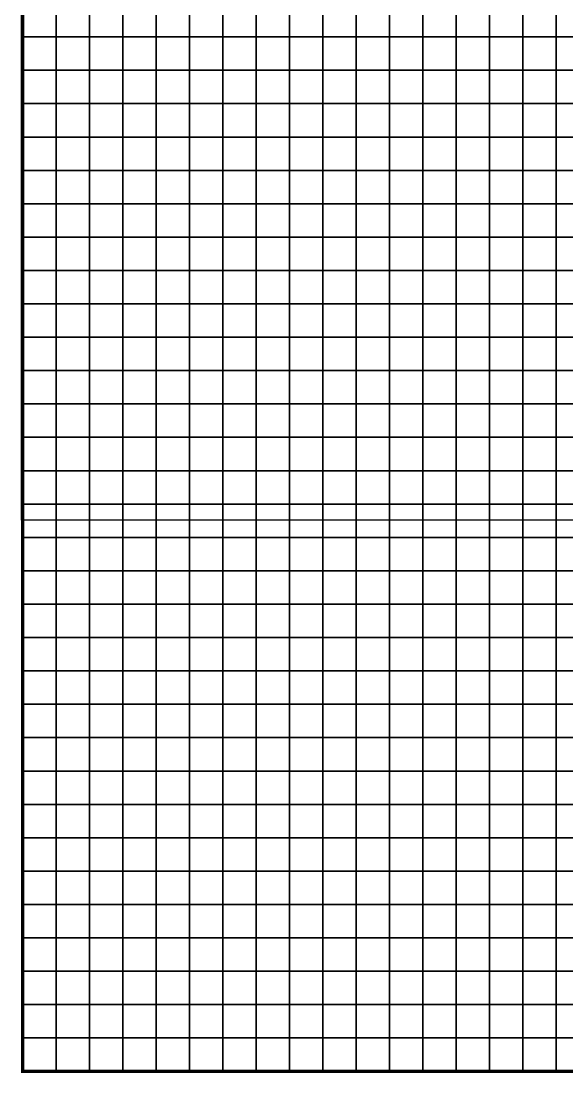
# Model space of a CAD drawing. Header units: metres. Extents: x -742423 to -738655, y -224537 to -222616.
# Drawn here: x -741966.3 to -741802.6, y -224000.6 to -223685.3 of the extents above; entities that cross this region are included whole.
import ezdxf

# ---------------------------------------------------------------- set-up
doc = ezdxf.new("R2010")
doc.units = ezdxf.units.M
doc.header["$MEASUREMENT"] = 0
doc.layers.add('AREAS', color=3, linetype='Continuous')
doc.layers.add('TILES', color=5, linetype='Continuous')
picture_1 = doc.add_image_def('image1.png', size_in_pixel=(611, 826))

# ---------------------------------------------------------------- blocks, each defined once
blk = doc.blocks.new('NWN_32x32_Area')
at = {"layer": 'AREAS', "const_width": 1}
blk.add_lwpolyline([(-734505.06, -224756.53), (-734205.06, -224756.53), (-734205.06, -225076.53), (-734505.06, -225076.53)], close=True, dxfattribs=at)
at = {"layer": 'TILES', "flags": 128}
for points in [[(-734505.06, -224766.53), (-734505.06, -224756.53), (-734495.06, -224756.53), (-734495.06, -224766.53)], [(-734495.06, -224766.53), (-734495.06, -224756.53), (-734485.06, -224756.53), (-734485.06, -224766.53)], [(-734485.06, -224766.53), (-734485.06, -224756.53), (-734475.06, -224756.53), (-734475.06, -224766.53)], [(-734475.06, -224766.53), (-734475.06, -224756.53), (-734465.06, -224756.53), (-734465.06, -224766.53)], [(-734465.06, -224766.53), (-734465.06, -224756.53), (-734455.06, -224756.53), (-734455.06, -224766.53)], [(-734455.06, -224766.53), (-734455.06, -224756.53), (-734445.06, -224756.53), (-734445.06, -224766.53)], [(-734445.06, -224766.53), (-734445.06, -224756.53), (-734435.06, -224756.53), (-734435.06, -224766.53)], [(-734435.06, -224766.53), (-734435.06, -224756.53), (-734425.06, -224756.53), (-734425.06, -224766.53)], [(-734425.06, -224766.53), (-734425.06, -224756.53), (-734415.06, -224756.53), (-734415.06, -224766.53)], [(-734415.06, -224766.53), (-734415.06, -224756.53), (-734405.06, -224756.53), (-734405.06, -224766.53)], [(-734405.06, -224766.53), (-734405.06, -224756.53), (-734395.06, -224756.53), (-734395.06, -224766.53)], [(-734395.06, -224766.53), (-734395.06, -224756.53), (-734385.06, -224756.53), (-734385.06, -224766.53)], [(-734385.06, -224766.53), (-734385.06, -224756.53), (-734375.06, -224756.53), (-734375.06, -224766.53)], [(-734375.06, -224766.53), (-734375.06, -224756.53), (-734365.06, -224756.53), (-734365.06, -224766.53)], [(-734365.06, -224766.53), (-734365.06, -224756.53), (-734355.06, -224756.53), (-734355.06, -224766.53)], [(-734355.06, -224766.53), (-734355.06, -224756.53), (-734345.06, -224756.53), (-734345.06, -224766.53)], [(-734345.06, -224766.53), (-734345.06, -224756.53), (-734335.06, -224756.53), (-734335.06, -224766.53)], [(-734505.06, -224776.53), (-734505.06, -224766.53), (-734495.06, -224766.53), (-734495.06, -224776.53)], [(-734495.06, -224776.53), (-734495.06, -224766.53), (-734485.06, -224766.53), (-734485.06, -224776.53)], [(-734485.06, -224776.53), (-734485.06, -224766.53), (-734475.06, -224766.53), (-734475.06, -224776.53)], [(-734475.06, -224776.53), (-734475.06, -224766.53), (-734465.06, -224766.53), (-734465.06, -224776.53)], [(-734465.06, -224776.53), (-734465.06, -224766.53), (-734455.06, -224766.53), (-734455.06, -224776.53)], [(-734455.06, -224776.53), (-734455.06, -224766.53), (-734445.06, -224766.53), (-734445.06, -224776.53)], [(-734445.06, -224776.53), (-734445.06, -224766.53), (-734435.06, -224766.53), (-734435.06, -224776.53)], [(-734435.06, -224776.53), (-734435.06, -224766.53), (-734425.06, -224766.53), (-734425.06, -224776.53)], [(-734425.06, -224776.53), (-734425.06, -224766.53), (-734415.06, -224766.53), (-734415.06, -224776.53)], [(-734415.06, -224776.53), (-734415.06, -224766.53), (-734405.06, -224766.53), (-734405.06, -224776.53)], [(-734405.06, -224776.53), (-734405.06, -224766.53), (-734395.06, -224766.53), (-734395.06, -224776.53)], [(-734395.06, -224776.53), (-734395.06, -224766.53), (-734385.06, -224766.53), (-734385.06, -224776.53)], [(-734385.06, -224776.53), (-734385.06, -224766.53), (-734375.06, -224766.53), (-734375.06, -224776.53)], [(-734375.06, -224776.53), (-734375.06, -224766.53), (-734365.06, -224766.53), (-734365.06, -224776.53)], [(-734365.06, -224776.53), (-734365.06, -224766.53), (-734355.06, -224766.53), (-734355.06, -224776.53)], [(-734355.06, -224776.53), (-734355.06, -224766.53), (-734345.06, -224766.53), (-734345.06, -224776.53)], [(-734345.06, -224776.53), (-734345.06, -224766.53), (-734335.06, -224766.53), (-734335.06, -224776.53)], [(-734505.06, -224786.53), (-734505.06, -224776.53), (-734495.06, -224776.53), (-734495.06, -224786.53)], [(-734495.06, -224786.53), (-734495.06, -224776.53), (-734485.06, -224776.53), (-734485.06, -224786.53)], [(-734485.06, -224786.53), (-734485.06, -224776.53), (-734475.06, -224776.53), (-734475.06, -224786.53)], [(-734475.06, -224786.53), (-734475.06, -224776.53), (-734465.06, -224776.53), (-734465.06, -224786.53)], [(-734465.06, -224786.53), (-734465.06, -224776.53), (-734455.06, -224776.53), (-734455.06, -224786.53)], [(-734455.06, -224786.53), (-734455.06, -224776.53), (-734445.06, -224776.53), (-734445.06, -224786.53)], [(-734445.06, -224786.53), (-734445.06, -224776.53), (-734435.06, -224776.53), (-734435.06, -224786.53)], [(-734435.06, -224786.53), (-734435.06, -224776.53), (-734425.06, -224776.53), (-734425.06, -224786.53)], [(-734425.06, -224786.53), (-734425.06, -224776.53), (-734415.06, -224776.53), (-734415.06, -224786.53)], [(-734415.06, -224786.53), (-734415.06, -224776.53), (-734405.06, -224776.53), (-734405.06, -224786.53)], [(-734405.06, -224786.53), (-734405.06, -224776.53), (-734395.06, -224776.53), (-734395.06, -224786.53)], [(-734395.06, -224786.53), (-734395.06, -224776.53), (-734385.06, -224776.53), (-734385.06, -224786.53)], [(-734385.06, -224786.53), (-734385.06, -224776.53), (-734375.06, -224776.53), (-734375.06, -224786.53)], [(-734375.06, -224786.53), (-734375.06, -224776.53), (-734365.06, -224776.53), (-734365.06, -224786.53)], [(-734365.06, -224786.53), (-734365.06, -224776.53), (-734355.06, -224776.53), (-734355.06, -224786.53)], [(-734355.06, -224786.53), (-734355.06, -224776.53), (-734345.06, -224776.53), (-734345.06, -224786.53)], [(-734345.06, -224786.53), (-734345.06, -224776.53), (-734335.06, -224776.53), (-734335.06, -224786.53)], [(-734505.06, -224796.53), (-734505.06, -224786.53), (-734495.06, -224786.53), (-734495.06, -224796.53)], [(-734495.06, -224796.53), (-734495.06, -224786.53), (-734485.06, -224786.53), (-734485.06, -224796.53)], [(-734485.06, -224796.53), (-734485.06, -224786.53), (-734475.06, -224786.53), (-734475.06, -224796.53)], [(-734475.06, -224796.53), (-734475.06, -224786.53), (-734465.06, -224786.53), (-734465.06, -224796.53)], [(-734465.06, -224796.53), (-734465.06, -224786.53), (-734455.06, -224786.53), (-734455.06, -224796.53)], [(-734455.06, -224796.53), (-734455.06, -224786.53), (-734445.06, -224786.53), (-734445.06, -224796.53)], [(-734445.06, -224796.53), (-734445.06, -224786.53), (-734435.06, -224786.53), (-734435.06, -224796.53)], [(-734435.06, -224796.53), (-734435.06, -224786.53), (-734425.06, -224786.53), (-734425.06, -224796.53)], [(-734425.06, -224796.53), (-734425.06, -224786.53), (-734415.06, -224786.53), (-734415.06, -224796.53)], [(-734415.06, -224796.53), (-734415.06, -224786.53), (-734405.06, -224786.53), (-734405.06, -224796.53)], [(-734405.06, -224796.53), (-734405.06, -224786.53), (-734395.06, -224786.53), (-734395.06, -224796.53)], [(-734395.06, -224796.53), (-734395.06, -224786.53), (-734385.06, -224786.53), (-734385.06, -224796.53)], [(-734385.06, -224796.53), (-734385.06, -224786.53), (-734375.06, -224786.53), (-734375.06, -224796.53)], [(-734375.06, -224796.53), (-734375.06, -224786.53), (-734365.06, -224786.53), (-734365.06, -224796.53)], [(-734365.06, -224796.53), (-734365.06, -224786.53), (-734355.06, -224786.53), (-734355.06, -224796.53)], [(-734355.06, -224796.53), (-734355.06, -224786.53), (-734345.06, -224786.53), (-734345.06, -224796.53)], [(-734345.06, -224796.53), (-734345.06, -224786.53), (-734335.06, -224786.53), (-734335.06, -224796.53)], [(-734505.06, -224806.53), (-734505.06, -224796.53), (-734495.06, -224796.53), (-734495.06, -224806.53)], [(-734495.06, -224806.53), (-734495.06, -224796.53), (-734485.06, -224796.53), (-734485.06, -224806.53)], [(-734485.06, -224806.53), (-734485.06, -224796.53), (-734475.06, -224796.53), (-734475.06, -224806.53)], [(-734475.06, -224806.53), (-734475.06, -224796.53), (-734465.06, -224796.53), (-734465.06, -224806.53)], [(-734465.06, -224806.53), (-734465.06, -224796.53), (-734455.06, -224796.53), (-734455.06, -224806.53)], [(-734455.06, -224806.53), (-734455.06, -224796.53), (-734445.06, -224796.53), (-734445.06, -224806.53)], [(-734445.06, -224806.53), (-734445.06, -224796.53), (-734435.06, -224796.53), (-734435.06, -224806.53)], [(-734435.06, -224806.53), (-734435.06, -224796.53), (-734425.06, -224796.53), (-734425.06, -224806.53)], [(-734425.06, -224806.53), (-734425.06, -224796.53), (-734415.06, -224796.53), (-734415.06, -224806.53)], [(-734415.06, -224806.53), (-734415.06, -224796.53), (-734405.06, -224796.53), (-734405.06, -224806.53)], [(-734405.06, -224806.53), (-734405.06, -224796.53), (-734395.06, -224796.53), (-734395.06, -224806.53)], [(-734395.06, -224806.53), (-734395.06, -224796.53), (-734385.06, -224796.53), (-734385.06, -224806.53)], [(-734385.06, -224806.53), (-734385.06, -224796.53), (-734375.06, -224796.53), (-734375.06, -224806.53)], [(-734375.06, -224806.53), (-734375.06, -224796.53), (-734365.06, -224796.53), (-734365.06, -224806.53)], [(-734365.06, -224806.53), (-734365.06, -224796.53), (-734355.06, -224796.53), (-734355.06, -224806.53)], [(-734355.06, -224806.53), (-734355.06, -224796.53), (-734345.06, -224796.53), (-734345.06, -224806.53)], [(-734345.06, -224806.53), (-734345.06, -224796.53), (-734335.06, -224796.53), (-734335.06, -224806.53)], [(-734505.06, -224816.53), (-734505.06, -224806.53), (-734495.06, -224806.53), (-734495.06, -224816.53)], [(-734495.06, -224816.53), (-734495.06, -224806.53), (-734485.06, -224806.53), (-734485.06, -224816.53)], [(-734485.06, -224816.53), (-734485.06, -224806.53), (-734475.06, -224806.53), (-734475.06, -224816.53)], [(-734475.06, -224816.53), (-734475.06, -224806.53), (-734465.06, -224806.53), (-734465.06, -224816.53)], [(-734465.06, -224816.53), (-734465.06, -224806.53), (-734455.06, -224806.53), (-734455.06, -224816.53)], [(-734455.06, -224816.53), (-734455.06, -224806.53), (-734445.06, -224806.53), (-734445.06, -224816.53)], [(-734445.06, -224816.53), (-734445.06, -224806.53), (-734435.06, -224806.53), (-734435.06, -224816.53)], [(-734435.06, -224816.53), (-734435.06, -224806.53), (-734425.06, -224806.53), (-734425.06, -224816.53)], [(-734425.06, -224816.53), (-734425.06, -224806.53), (-734415.06, -224806.53), (-734415.06, -224816.53)], [(-734415.06, -224816.53), (-734415.06, -224806.53), (-734405.06, -224806.53), (-734405.06, -224816.53)], [(-734405.06, -224816.53), (-734405.06, -224806.53), (-734395.06, -224806.53), (-734395.06, -224816.53)], [(-734395.06, -224816.53), (-734395.06, -224806.53), (-734385.06, -224806.53), (-734385.06, -224816.53)], [(-734385.06, -224816.53), (-734385.06, -224806.53), (-734375.06, -224806.53), (-734375.06, -224816.53)], [(-734375.06, -224816.53), (-734375.06, -224806.53), (-734365.06, -224806.53), (-734365.06, -224816.53)], [(-734365.06, -224816.53), (-734365.06, -224806.53), (-734355.06, -224806.53), (-734355.06, -224816.53)], [(-734355.06, -224816.53), (-734355.06, -224806.53), (-734345.06, -224806.53), (-734345.06, -224816.53)], [(-734345.06, -224816.53), (-734345.06, -224806.53), (-734335.06, -224806.53), (-734335.06, -224816.53)], [(-734505.06, -224826.53), (-734505.06, -224816.53), (-734495.06, -224816.53), (-734495.06, -224826.53)], [(-734495.06, -224826.53), (-734495.06, -224816.53), (-734485.06, -224816.53), (-734485.06, -224826.53)], [(-734485.06, -224826.53), (-734485.06, -224816.53), (-734475.06, -224816.53), (-734475.06, -224826.53)], [(-734475.06, -224826.53), (-734475.06, -224816.53), (-734465.06, -224816.53), (-734465.06, -224826.53)], [(-734465.06, -224826.53), (-734465.06, -224816.53), (-734455.06, -224816.53), (-734455.06, -224826.53)], [(-734455.06, -224826.53), (-734455.06, -224816.53), (-734445.06, -224816.53), (-734445.06, -224826.53)], [(-734445.06, -224826.53), (-734445.06, -224816.53), (-734435.06, -224816.53), (-734435.06, -224826.53)], [(-734435.06, -224826.53), (-734435.06, -224816.53), (-734425.06, -224816.53), (-734425.06, -224826.53)], [(-734425.06, -224826.53), (-734425.06, -224816.53), (-734415.06, -224816.53), (-734415.06, -224826.53)], [(-734415.06, -224826.53), (-734415.06, -224816.53), (-734405.06, -224816.53), (-734405.06, -224826.53)], [(-734405.06, -224826.53), (-734405.06, -224816.53), (-734395.06, -224816.53), (-734395.06, -224826.53)], [(-734395.06, -224826.53), (-734395.06, -224816.53), (-734385.06, -224816.53), (-734385.06, -224826.53)], [(-734385.06, -224826.53), (-734385.06, -224816.53), (-734375.06, -224816.53), (-734375.06, -224826.53)], [(-734375.06, -224826.53), (-734375.06, -224816.53), (-734365.06, -224816.53), (-734365.06, -224826.53)], [(-734365.06, -224826.53), (-734365.06, -224816.53), (-734355.06, -224816.53), (-734355.06, -224826.53)], [(-734355.06, -224826.53), (-734355.06, -224816.53), (-734345.06, -224816.53), (-734345.06, -224826.53)], [(-734345.06, -224826.53), (-734345.06, -224816.53), (-734335.06, -224816.53), (-734335.06, -224826.53)], [(-734505.06, -224836.53), (-734505.06, -224826.53), (-734495.06, -224826.53), (-734495.06, -224836.53)], [(-734495.06, -224836.53), (-734495.06, -224826.53), (-734485.06, -224826.53), (-734485.06, -224836.53)], [(-734485.06, -224836.53), (-734485.06, -224826.53), (-734475.06, -224826.53), (-734475.06, -224836.53)], [(-734475.06, -224836.53), (-734475.06, -224826.53), (-734465.06, -224826.53), (-734465.06, -224836.53)], [(-734465.06, -224836.53), (-734465.06, -224826.53), (-734455.06, -224826.53), (-734455.06, -224836.53)], [(-734455.06, -224836.53), (-734455.06, -224826.53), (-734445.06, -224826.53), (-734445.06, -224836.53)], [(-734445.06, -224836.53), (-734445.06, -224826.53), (-734435.06, -224826.53), (-734435.06, -224836.53)], [(-734435.06, -224836.53), (-734435.06, -224826.53), (-734425.06, -224826.53), (-734425.06, -224836.53)], [(-734425.06, -224836.53), (-734425.06, -224826.53), (-734415.06, -224826.53), (-734415.06, -224836.53)], [(-734415.06, -224836.53), (-734415.06, -224826.53), (-734405.06, -224826.53), (-734405.06, -224836.53)], [(-734405.06, -224836.53), (-734405.06, -224826.53), (-734395.06, -224826.53), (-734395.06, -224836.53)], [(-734395.06, -224836.53), (-734395.06, -224826.53), (-734385.06, -224826.53), (-734385.06, -224836.53)], [(-734385.06, -224836.53), (-734385.06, -224826.53), (-734375.06, -224826.53), (-734375.06, -224836.53)], [(-734375.06, -224836.53), (-734375.06, -224826.53), (-734365.06, -224826.53), (-734365.06, -224836.53)], [(-734365.06, -224836.53), (-734365.06, -224826.53), (-734355.06, -224826.53), (-734355.06, -224836.53)], [(-734355.06, -224836.53), (-734355.06, -224826.53), (-734345.06, -224826.53), (-734345.06, -224836.53)], [(-734345.06, -224836.53), (-734345.06, -224826.53), (-734335.06, -224826.53), (-734335.06, -224836.53)], [(-734505.06, -224846.53), (-734505.06, -224836.53), (-734495.06, -224836.53), (-734495.06, -224846.53)], [(-734495.06, -224846.53), (-734495.06, -224836.53), (-734485.06, -224836.53), (-734485.06, -224846.53)], [(-734485.06, -224846.53), (-734485.06, -224836.53), (-734475.06, -224836.53), (-734475.06, -224846.53)], [(-734475.06, -224846.53), (-734475.06, -224836.53), (-734465.06, -224836.53), (-734465.06, -224846.53)], [(-734465.06, -224846.53), (-734465.06, -224836.53), (-734455.06, -224836.53), (-734455.06, -224846.53)], [(-734455.06, -224846.53), (-734455.06, -224836.53), (-734445.06, -224836.53), (-734445.06, -224846.53)], [(-734445.06, -224846.53), (-734445.06, -224836.53), (-734435.06, -224836.53), (-734435.06, -224846.53)], [(-734435.06, -224846.53), (-734435.06, -224836.53), (-734425.06, -224836.53), (-734425.06, -224846.53)], [(-734425.06, -224846.53), (-734425.06, -224836.53), (-734415.06, -224836.53), (-734415.06, -224846.53)], [(-734415.06, -224846.53), (-734415.06, -224836.53), (-734405.06, -224836.53), (-734405.06, -224846.53)], [(-734405.06, -224846.53), (-734405.06, -224836.53), (-734395.06, -224836.53), (-734395.06, -224846.53)], [(-734395.06, -224846.53), (-734395.06, -224836.53), (-734385.06, -224836.53), (-734385.06, -224846.53)], [(-734385.06, -224846.53), (-734385.06, -224836.53), (-734375.06, -224836.53), (-734375.06, -224846.53)], [(-734375.06, -224846.53), (-734375.06, -224836.53), (-734365.06, -224836.53), (-734365.06, -224846.53)], [(-734365.06, -224846.53), (-734365.06, -224836.53), (-734355.06, -224836.53), (-734355.06, -224846.53)], [(-734355.06, -224846.53), (-734355.06, -224836.53), (-734345.06, -224836.53), (-734345.06, -224846.53)], [(-734345.06, -224846.53), (-734345.06, -224836.53), (-734335.06, -224836.53), (-734335.06, -224846.53)], [(-734505.06, -224856.53), (-734505.06, -224846.53), (-734495.06, -224846.53), (-734495.06, -224856.53)], [(-734495.06, -224856.53), (-734495.06, -224846.53), (-734485.06, -224846.53), (-734485.06, -224856.53)], [(-734485.06, -224856.53), (-734485.06, -224846.53), (-734475.06, -224846.53), (-734475.06, -224856.53)], [(-734475.06, -224856.53), (-734475.06, -224846.53), (-734465.06, -224846.53), (-734465.06, -224856.53)], [(-734465.06, -224856.53), (-734465.06, -224846.53), (-734455.06, -224846.53), (-734455.06, -224856.53)], [(-734455.06, -224856.53), (-734455.06, -224846.53), (-734445.06, -224846.53), (-734445.06, -224856.53)], [(-734445.06, -224856.53), (-734445.06, -224846.53), (-734435.06, -224846.53), (-734435.06, -224856.53)], [(-734435.06, -224856.53), (-734435.06, -224846.53), (-734425.06, -224846.53), (-734425.06, -224856.53)], [(-734425.06, -224856.53), (-734425.06, -224846.53), (-734415.06, -224846.53), (-734415.06, -224856.53)], [(-734415.06, -224856.53), (-734415.06, -224846.53), (-734405.06, -224846.53), (-734405.06, -224856.53)], [(-734405.06, -224856.53), (-734405.06, -224846.53), (-734395.06, -224846.53), (-734395.06, -224856.53)], [(-734395.06, -224856.53), (-734395.06, -224846.53), (-734385.06, -224846.53), (-734385.06, -224856.53)], [(-734385.06, -224856.53), (-734385.06, -224846.53), (-734375.06, -224846.53), (-734375.06, -224856.53)], [(-734375.06, -224856.53), (-734375.06, -224846.53), (-734365.06, -224846.53), (-734365.06, -224856.53)], [(-734365.06, -224856.53), (-734365.06, -224846.53), (-734355.06, -224846.53), (-734355.06, -224856.53)], [(-734355.06, -224856.53), (-734355.06, -224846.53), (-734345.06, -224846.53), (-734345.06, -224856.53)], [(-734345.06, -224856.53), (-734345.06, -224846.53), (-734335.06, -224846.53), (-734335.06, -224856.53)], [(-734505.06, -224866.53), (-734505.06, -224856.53), (-734495.06, -224856.53), (-734495.06, -224866.53)], [(-734495.06, -224866.53), (-734495.06, -224856.53), (-734485.06, -224856.53), (-734485.06, -224866.53)], [(-734485.06, -224866.53), (-734485.06, -224856.53), (-734475.06, -224856.53), (-734475.06, -224866.53)], [(-734475.06, -224866.53), (-734475.06, -224856.53), (-734465.06, -224856.53), (-734465.06, -224866.53)], [(-734465.06, -224866.53), (-734465.06, -224856.53), (-734455.06, -224856.53), (-734455.06, -224866.53)], [(-734455.06, -224866.53), (-734455.06, -224856.53), (-734445.06, -224856.53), (-734445.06, -224866.53)], [(-734445.06, -224866.53), (-734445.06, -224856.53), (-734435.06, -224856.53), (-734435.06, -224866.53)], [(-734435.06, -224866.53), (-734435.06, -224856.53), (-734425.06, -224856.53), (-734425.06, -224866.53)], [(-734425.06, -224866.53), (-734425.06, -224856.53), (-734415.06, -224856.53), (-734415.06, -224866.53)], [(-734415.06, -224866.53), (-734415.06, -224856.53), (-734405.06, -224856.53), (-734405.06, -224866.53)], [(-734405.06, -224866.53), (-734405.06, -224856.53), (-734395.06, -224856.53), (-734395.06, -224866.53)], [(-734395.06, -224866.53), (-734395.06, -224856.53), (-734385.06, -224856.53), (-734385.06, -224866.53)], [(-734385.06, -224866.53), (-734385.06, -224856.53), (-734375.06, -224856.53), (-734375.06, -224866.53)], [(-734375.06, -224866.53), (-734375.06, -224856.53), (-734365.06, -224856.53), (-734365.06, -224866.53)], [(-734365.06, -224866.53), (-734365.06, -224856.53), (-734355.06, -224856.53), (-734355.06, -224866.53)], [(-734355.06, -224866.53), (-734355.06, -224856.53), (-734345.06, -224856.53), (-734345.06, -224866.53)], [(-734345.06, -224866.53), (-734345.06, -224856.53), (-734335.06, -224856.53), (-734335.06, -224866.53)], [(-734505.06, -224876.53), (-734505.06, -224866.53), (-734495.06, -224866.53), (-734495.06, -224876.53)], [(-734495.06, -224876.53), (-734495.06, -224866.53), (-734485.06, -224866.53), (-734485.06, -224876.53)], [(-734485.06, -224876.53), (-734485.06, -224866.53), (-734475.06, -224866.53), (-734475.06, -224876.53)], [(-734475.06, -224876.53), (-734475.06, -224866.53), (-734465.06, -224866.53), (-734465.06, -224876.53)], [(-734465.06, -224876.53), (-734465.06, -224866.53), (-734455.06, -224866.53), (-734455.06, -224876.53)], [(-734455.06, -224876.53), (-734455.06, -224866.53), (-734445.06, -224866.53), (-734445.06, -224876.53)], [(-734445.06, -224876.53), (-734445.06, -224866.53), (-734435.06, -224866.53), (-734435.06, -224876.53)], [(-734435.06, -224876.53), (-734435.06, -224866.53), (-734425.06, -224866.53), (-734425.06, -224876.53)], [(-734425.06, -224876.53), (-734425.06, -224866.53), (-734415.06, -224866.53), (-734415.06, -224876.53)], [(-734415.06, -224876.53), (-734415.06, -224866.53), (-734405.06, -224866.53), (-734405.06, -224876.53)], [(-734405.06, -224876.53), (-734405.06, -224866.53), (-734395.06, -224866.53), (-734395.06, -224876.53)], [(-734395.06, -224876.53), (-734395.06, -224866.53), (-734385.06, -224866.53), (-734385.06, -224876.53)], [(-734385.06, -224876.53), (-734385.06, -224866.53), (-734375.06, -224866.53), (-734375.06, -224876.53)], [(-734375.06, -224876.53), (-734375.06, -224866.53), (-734365.06, -224866.53), (-734365.06, -224876.53)], [(-734365.06, -224876.53), (-734365.06, -224866.53), (-734355.06, -224866.53), (-734355.06, -224876.53)], [(-734355.06, -224876.53), (-734355.06, -224866.53), (-734345.06, -224866.53), (-734345.06, -224876.53)], [(-734345.06, -224876.53), (-734345.06, -224866.53), (-734335.06, -224866.53), (-734335.06, -224876.53)], [(-734505.06, -224886.53), (-734505.06, -224876.53), (-734495.06, -224876.53), (-734495.06, -224886.53)], [(-734495.06, -224886.53), (-734495.06, -224876.53), (-734485.06, -224876.53), (-734485.06, -224886.53)], [(-734485.06, -224886.53), (-734485.06, -224876.53), (-734475.06, -224876.53), (-734475.06, -224886.53)], [(-734475.06, -224886.53), (-734475.06, -224876.53), (-734465.06, -224876.53), (-734465.06, -224886.53)], [(-734465.06, -224886.53), (-734465.06, -224876.53), (-734455.06, -224876.53), (-734455.06, -224886.53)], [(-734455.06, -224886.53), (-734455.06, -224876.53), (-734445.06, -224876.53), (-734445.06, -224886.53)], [(-734445.06, -224886.53), (-734445.06, -224876.53), (-734435.06, -224876.53), (-734435.06, -224886.53)], [(-734435.06, -224886.53), (-734435.06, -224876.53), (-734425.06, -224876.53), (-734425.06, -224886.53)], [(-734425.06, -224886.53), (-734425.06, -224876.53), (-734415.06, -224876.53), (-734415.06, -224886.53)], [(-734415.06, -224886.53), (-734415.06, -224876.53), (-734405.06, -224876.53), (-734405.06, -224886.53)], [(-734405.06, -224886.53), (-734405.06, -224876.53), (-734395.06, -224876.53), (-734395.06, -224886.53)], [(-734395.06, -224886.53), (-734395.06, -224876.53), (-734385.06, -224876.53), (-734385.06, -224886.53)], [(-734385.06, -224886.53), (-734385.06, -224876.53), (-734375.06, -224876.53), (-734375.06, -224886.53)], [(-734375.06, -224886.53), (-734375.06, -224876.53), (-734365.06, -224876.53), (-734365.06, -224886.53)], [(-734365.06, -224886.53), (-734365.06, -224876.53), (-734355.06, -224876.53), (-734355.06, -224886.53)], [(-734355.06, -224886.53), (-734355.06, -224876.53), (-734345.06, -224876.53), (-734345.06, -224886.53)], [(-734345.06, -224886.53), (-734345.06, -224876.53), (-734335.06, -224876.53), (-734335.06, -224886.53)], [(-734505.06, -224896.53), (-734505.06, -224886.53), (-734495.06, -224886.53), (-734495.06, -224896.53)], [(-734495.06, -224896.53), (-734495.06, -224886.53), (-734485.06, -224886.53), (-734485.06, -224896.53)], [(-734485.06, -224896.53), (-734485.06, -224886.53), (-734475.06, -224886.53), (-734475.06, -224896.53)], [(-734475.06, -224896.53), (-734475.06, -224886.53), (-734465.06, -224886.53), (-734465.06, -224896.53)], [(-734465.06, -224896.53), (-734465.06, -224886.53), (-734455.06, -224886.53), (-734455.06, -224896.53)], [(-734455.06, -224896.53), (-734455.06, -224886.53), (-734445.06, -224886.53), (-734445.06, -224896.53)], [(-734445.06, -224896.53), (-734445.06, -224886.53), (-734435.06, -224886.53), (-734435.06, -224896.53)], [(-734435.06, -224896.53), (-734435.06, -224886.53), (-734425.06, -224886.53), (-734425.06, -224896.53)], [(-734425.06, -224896.53), (-734425.06, -224886.53), (-734415.06, -224886.53), (-734415.06, -224896.53)], [(-734415.06, -224896.53), (-734415.06, -224886.53), (-734405.06, -224886.53), (-734405.06, -224896.53)], [(-734405.06, -224896.53), (-734405.06, -224886.53), (-734395.06, -224886.53), (-734395.06, -224896.53)], [(-734395.06, -224896.53), (-734395.06, -224886.53), (-734385.06, -224886.53), (-734385.06, -224896.53)], [(-734385.06, -224896.53), (-734385.06, -224886.53), (-734375.06, -224886.53), (-734375.06, -224896.53)], [(-734375.06, -224896.53), (-734375.06, -224886.53), (-734365.06, -224886.53), (-734365.06, -224896.53)], [(-734365.06, -224896.53), (-734365.06, -224886.53), (-734355.06, -224886.53), (-734355.06, -224896.53)], [(-734355.06, -224896.53), (-734355.06, -224886.53), (-734345.06, -224886.53), (-734345.06, -224896.53)], [(-734345.06, -224896.53), (-734345.06, -224886.53), (-734335.06, -224886.53), (-734335.06, -224896.53)], [(-734505.06, -224906.53), (-734505.06, -224896.53), (-734495.06, -224896.53), (-734495.06, -224906.53)], [(-734495.06, -224906.53), (-734495.06, -224896.53), (-734485.06, -224896.53), (-734485.06, -224906.53)], [(-734485.06, -224906.53), (-734485.06, -224896.53), (-734475.06, -224896.53), (-734475.06, -224906.53)], [(-734475.06, -224906.53), (-734475.06, -224896.53), (-734465.06, -224896.53), (-734465.06, -224906.53)], [(-734465.06, -224906.53), (-734465.06, -224896.53), (-734455.06, -224896.53), (-734455.06, -224906.53)], [(-734455.06, -224906.53), (-734455.06, -224896.53), (-734445.06, -224896.53), (-734445.06, -224906.53)], [(-734445.06, -224906.53), (-734445.06, -224896.53), (-734435.06, -224896.53), (-734435.06, -224906.53)], [(-734435.06, -224906.53), (-734435.06, -224896.53), (-734425.06, -224896.53), (-734425.06, -224906.53)], [(-734425.06, -224906.53), (-734425.06, -224896.53), (-734415.06, -224896.53), (-734415.06, -224906.53)], [(-734415.06, -224906.53), (-734415.06, -224896.53), (-734405.06, -224896.53), (-734405.06, -224906.53)], [(-734405.06, -224906.53), (-734405.06, -224896.53), (-734395.06, -224896.53), (-734395.06, -224906.53)], [(-734395.06, -224906.53), (-734395.06, -224896.53), (-734385.06, -224896.53), (-734385.06, -224906.53)], [(-734385.06, -224906.53), (-734385.06, -224896.53), (-734375.06, -224896.53), (-734375.06, -224906.53)], [(-734375.06, -224906.53), (-734375.06, -224896.53), (-734365.06, -224896.53), (-734365.06, -224906.53)], [(-734365.06, -224906.53), (-734365.06, -224896.53), (-734355.06, -224896.53), (-734355.06, -224906.53)], [(-734355.06, -224906.53), (-734355.06, -224896.53), (-734345.06, -224896.53), (-734345.06, -224906.53)], [(-734345.06, -224906.53), (-734345.06, -224896.53), (-734335.06, -224896.53), (-734335.06, -224906.53)], [(-734505.06, -224916.53), (-734505.06, -224906.53), (-734495.06, -224906.53), (-734495.06, -224916.53)], [(-734495.06, -224916.53), (-734495.06, -224906.53), (-734485.06, -224906.53), (-734485.06, -224916.53)], [(-734485.06, -224916.53), (-734485.06, -224906.53), (-734475.06, -224906.53), (-734475.06, -224916.53)], [(-734475.06, -224916.53), (-734475.06, -224906.53), (-734465.06, -224906.53), (-734465.06, -224916.53)], [(-734465.06, -224916.53), (-734465.06, -224906.53), (-734455.06, -224906.53), (-734455.06, -224916.53)], [(-734455.06, -224916.53), (-734455.06, -224906.53), (-734445.06, -224906.53), (-734445.06, -224916.53)], [(-734445.06, -224916.53), (-734445.06, -224906.53), (-734435.06, -224906.53), (-734435.06, -224916.53)], [(-734435.06, -224916.53), (-734435.06, -224906.53), (-734425.06, -224906.53), (-734425.06, -224916.53)], [(-734425.06, -224916.53), (-734425.06, -224906.53), (-734415.06, -224906.53), (-734415.06, -224916.53)], [(-734415.06, -224916.53), (-734415.06, -224906.53), (-734405.06, -224906.53), (-734405.06, -224916.53)], [(-734405.06, -224916.53), (-734405.06, -224906.53), (-734395.06, -224906.53), (-734395.06, -224916.53)], [(-734395.06, -224916.53), (-734395.06, -224906.53), (-734385.06, -224906.53), (-734385.06, -224916.53)], [(-734385.06, -224916.53), (-734385.06, -224906.53), (-734375.06, -224906.53), (-734375.06, -224916.53)], [(-734375.06, -224916.53), (-734375.06, -224906.53), (-734365.06, -224906.53), (-734365.06, -224916.53)], [(-734365.06, -224916.53), (-734365.06, -224906.53), (-734355.06, -224906.53), (-734355.06, -224916.53)], [(-734355.06, -224916.53), (-734355.06, -224906.53), (-734345.06, -224906.53), (-734345.06, -224916.53)], [(-734345.06, -224916.53), (-734345.06, -224906.53), (-734335.06, -224906.53), (-734335.06, -224916.53)], [(-734505.06, -224926.53), (-734505.06, -224916.53), (-734495.06, -224916.53), (-734495.06, -224926.53)], [(-734495.06, -224926.53), (-734495.06, -224916.53), (-734485.06, -224916.53), (-734485.06, -224926.53)], [(-734485.06, -224926.53), (-734485.06, -224916.53), (-734475.06, -224916.53), (-734475.06, -224926.53)], [(-734475.06, -224926.53), (-734475.06, -224916.53), (-734465.06, -224916.53), (-734465.06, -224926.53)], [(-734465.06, -224926.53), (-734465.06, -224916.53), (-734455.06, -224916.53), (-734455.06, -224926.53)], [(-734455.06, -224926.53), (-734455.06, -224916.53), (-734445.06, -224916.53), (-734445.06, -224926.53)], [(-734445.06, -224926.53), (-734445.06, -224916.53), (-734435.06, -224916.53), (-734435.06, -224926.53)], [(-734435.06, -224926.53), (-734435.06, -224916.53), (-734425.06, -224916.53), (-734425.06, -224926.53)], [(-734425.06, -224926.53), (-734425.06, -224916.53), (-734415.06, -224916.53), (-734415.06, -224926.53)], [(-734415.06, -224926.53), (-734415.06, -224916.53), (-734405.06, -224916.53), (-734405.06, -224926.53)], [(-734405.06, -224926.53), (-734405.06, -224916.53), (-734395.06, -224916.53), (-734395.06, -224926.53)], [(-734395.06, -224926.53), (-734395.06, -224916.53), (-734385.06, -224916.53), (-734385.06, -224926.53)], [(-734385.06, -224926.53), (-734385.06, -224916.53), (-734375.06, -224916.53), (-734375.06, -224926.53)], [(-734375.06, -224926.53), (-734375.06, -224916.53), (-734365.06, -224916.53), (-734365.06, -224926.53)], [(-734365.06, -224926.53), (-734365.06, -224916.53), (-734355.06, -224916.53), (-734355.06, -224926.53)], [(-734355.06, -224926.53), (-734355.06, -224916.53), (-734345.06, -224916.53), (-734345.06, -224926.53)], [(-734345.06, -224926.53), (-734345.06, -224916.53), (-734335.06, -224916.53), (-734335.06, -224926.53)], [(-734505.06, -224936.53), (-734505.06, -224926.53), (-734495.06, -224926.53), (-734495.06, -224936.53)], [(-734495.06, -224936.53), (-734495.06, -224926.53), (-734485.06, -224926.53), (-734485.06, -224936.53)], [(-734485.06, -224936.53), (-734485.06, -224926.53), (-734475.06, -224926.53), (-734475.06, -224936.53)], [(-734475.06, -224936.53), (-734475.06, -224926.53), (-734465.06, -224926.53), (-734465.06, -224936.53)], [(-734465.06, -224936.53), (-734465.06, -224926.53), (-734455.06, -224926.53), (-734455.06, -224936.53)], [(-734455.06, -224936.53), (-734455.06, -224926.53), (-734445.06, -224926.53), (-734445.06, -224936.53)], [(-734445.06, -224936.53), (-734445.06, -224926.53), (-734435.06, -224926.53), (-734435.06, -224936.53)], [(-734435.06, -224936.53), (-734435.06, -224926.53), (-734425.06, -224926.53), (-734425.06, -224936.53)], [(-734425.06, -224936.53), (-734425.06, -224926.53), (-734415.06, -224926.53), (-734415.06, -224936.53)], [(-734415.06, -224936.53), (-734415.06, -224926.53), (-734405.06, -224926.53), (-734405.06, -224936.53)], [(-734405.06, -224936.53), (-734405.06, -224926.53), (-734395.06, -224926.53), (-734395.06, -224936.53)], [(-734395.06, -224936.53), (-734395.06, -224926.53), (-734385.06, -224926.53), (-734385.06, -224936.53)], [(-734385.06, -224936.53), (-734385.06, -224926.53), (-734375.06, -224926.53), (-734375.06, -224936.53)], [(-734375.06, -224936.53), (-734375.06, -224926.53), (-734365.06, -224926.53), (-734365.06, -224936.53)], [(-734365.06, -224936.53), (-734365.06, -224926.53), (-734355.06, -224926.53), (-734355.06, -224936.53)], [(-734355.06, -224936.53), (-734355.06, -224926.53), (-734345.06, -224926.53), (-734345.06, -224936.53)], [(-734345.06, -224936.53), (-734345.06, -224926.53), (-734335.06, -224926.53), (-734335.06, -224936.53)], [(-734505.06, -224946.53), (-734505.06, -224936.53), (-734495.06, -224936.53), (-734495.06, -224946.53)], [(-734495.06, -224946.53), (-734495.06, -224936.53), (-734485.06, -224936.53), (-734485.06, -224946.53)], [(-734485.06, -224946.53), (-734485.06, -224936.53), (-734475.06, -224936.53), (-734475.06, -224946.53)], [(-734475.06, -224946.53), (-734475.06, -224936.53), (-734465.06, -224936.53), (-734465.06, -224946.53)], [(-734465.06, -224946.53), (-734465.06, -224936.53), (-734455.06, -224936.53), (-734455.06, -224946.53)], [(-734455.06, -224946.53), (-734455.06, -224936.53), (-734445.06, -224936.53), (-734445.06, -224946.53)], [(-734445.06, -224946.53), (-734445.06, -224936.53), (-734435.06, -224936.53), (-734435.06, -224946.53)], [(-734435.06, -224946.53), (-734435.06, -224936.53), (-734425.06, -224936.53), (-734425.06, -224946.53)], [(-734425.06, -224946.53), (-734425.06, -224936.53), (-734415.06, -224936.53), (-734415.06, -224946.53)], [(-734415.06, -224946.53), (-734415.06, -224936.53), (-734405.06, -224936.53), (-734405.06, -224946.53)], [(-734405.06, -224946.53), (-734405.06, -224936.53), (-734395.06, -224936.53), (-734395.06, -224946.53)], [(-734395.06, -224946.53), (-734395.06, -224936.53), (-734385.06, -224936.53), (-734385.06, -224946.53)], [(-734385.06, -224946.53), (-734385.06, -224936.53), (-734375.06, -224936.53), (-734375.06, -224946.53)], [(-734375.06, -224946.53), (-734375.06, -224936.53), (-734365.06, -224936.53), (-734365.06, -224946.53)], [(-734365.06, -224946.53), (-734365.06, -224936.53), (-734355.06, -224936.53), (-734355.06, -224946.53)], [(-734355.06, -224946.53), (-734355.06, -224936.53), (-734345.06, -224936.53), (-734345.06, -224946.53)], [(-734345.06, -224946.53), (-734345.06, -224936.53), (-734335.06, -224936.53), (-734335.06, -224946.53)], [(-734505.06, -224956.53), (-734505.06, -224946.53), (-734495.06, -224946.53), (-734495.06, -224956.53)], [(-734495.06, -224956.53), (-734495.06, -224946.53), (-734485.06, -224946.53), (-734485.06, -224956.53)], [(-734485.06, -224956.53), (-734485.06, -224946.53), (-734475.06, -224946.53), (-734475.06, -224956.53)], [(-734475.06, -224956.53), (-734475.06, -224946.53), (-734465.06, -224946.53), (-734465.06, -224956.53)], [(-734465.06, -224956.53), (-734465.06, -224946.53), (-734455.06, -224946.53), (-734455.06, -224956.53)], [(-734455.06, -224956.53), (-734455.06, -224946.53), (-734445.06, -224946.53), (-734445.06, -224956.53)], [(-734445.06, -224956.53), (-734445.06, -224946.53), (-734435.06, -224946.53), (-734435.06, -224956.53)], [(-734435.06, -224956.53), (-734435.06, -224946.53), (-734425.06, -224946.53), (-734425.06, -224956.53)], [(-734425.06, -224956.53), (-734425.06, -224946.53), (-734415.06, -224946.53), (-734415.06, -224956.53)], [(-734415.06, -224956.53), (-734415.06, -224946.53), (-734405.06, -224946.53), (-734405.06, -224956.53)], [(-734405.06, -224956.53), (-734405.06, -224946.53), (-734395.06, -224946.53), (-734395.06, -224956.53)], [(-734395.06, -224956.53), (-734395.06, -224946.53), (-734385.06, -224946.53), (-734385.06, -224956.53)], [(-734385.06, -224956.53), (-734385.06, -224946.53), (-734375.06, -224946.53), (-734375.06, -224956.53)], [(-734375.06, -224956.53), (-734375.06, -224946.53), (-734365.06, -224946.53), (-734365.06, -224956.53)], [(-734365.06, -224956.53), (-734365.06, -224946.53), (-734355.06, -224946.53), (-734355.06, -224956.53)], [(-734355.06, -224956.53), (-734355.06, -224946.53), (-734345.06, -224946.53), (-734345.06, -224956.53)], [(-734345.06, -224956.53), (-734345.06, -224946.53), (-734335.06, -224946.53), (-734335.06, -224956.53)], [(-734505.06, -224966.53), (-734505.06, -224956.53), (-734495.06, -224956.53), (-734495.06, -224966.53)], [(-734495.06, -224966.53), (-734495.06, -224956.53), (-734485.06, -224956.53), (-734485.06, -224966.53)], [(-734485.06, -224966.53), (-734485.06, -224956.53), (-734475.06, -224956.53), (-734475.06, -224966.53)], [(-734475.06, -224966.53), (-734475.06, -224956.53), (-734465.06, -224956.53), (-734465.06, -224966.53)], [(-734465.06, -224966.53), (-734465.06, -224956.53), (-734455.06, -224956.53), (-734455.06, -224966.53)], [(-734455.06, -224966.53), (-734455.06, -224956.53), (-734445.06, -224956.53), (-734445.06, -224966.53)], [(-734445.06, -224966.53), (-734445.06, -224956.53), (-734435.06, -224956.53), (-734435.06, -224966.53)], [(-734435.06, -224966.53), (-734435.06, -224956.53), (-734425.06, -224956.53), (-734425.06, -224966.53)], [(-734425.06, -224966.53), (-734425.06, -224956.53), (-734415.06, -224956.53), (-734415.06, -224966.53)], [(-734415.06, -224966.53), (-734415.06, -224956.53), (-734405.06, -224956.53), (-734405.06, -224966.53)], [(-734405.06, -224966.53), (-734405.06, -224956.53), (-734395.06, -224956.53), (-734395.06, -224966.53)], [(-734395.06, -224966.53), (-734395.06, -224956.53), (-734385.06, -224956.53), (-734385.06, -224966.53)], [(-734385.06, -224966.53), (-734385.06, -224956.53), (-734375.06, -224956.53), (-734375.06, -224966.53)], [(-734375.06, -224966.53), (-734375.06, -224956.53), (-734365.06, -224956.53), (-734365.06, -224966.53)], [(-734365.06, -224966.53), (-734365.06, -224956.53), (-734355.06, -224956.53), (-734355.06, -224966.53)], [(-734355.06, -224966.53), (-734355.06, -224956.53), (-734345.06, -224956.53), (-734345.06, -224966.53)], [(-734345.06, -224966.53), (-734345.06, -224956.53), (-734335.06, -224956.53), (-734335.06, -224966.53)], [(-734505.06, -224976.53), (-734505.06, -224966.53), (-734495.06, -224966.53), (-734495.06, -224976.53)], [(-734495.06, -224976.53), (-734495.06, -224966.53), (-734485.06, -224966.53), (-734485.06, -224976.53)], [(-734485.06, -224976.53), (-734485.06, -224966.53), (-734475.06, -224966.53), (-734475.06, -224976.53)], [(-734475.06, -224976.53), (-734475.06, -224966.53), (-734465.06, -224966.53), (-734465.06, -224976.53)], [(-734465.06, -224976.53), (-734465.06, -224966.53), (-734455.06, -224966.53), (-734455.06, -224976.53)], [(-734455.06, -224976.53), (-734455.06, -224966.53), (-734445.06, -224966.53), (-734445.06, -224976.53)], [(-734445.06, -224976.53), (-734445.06, -224966.53), (-734435.06, -224966.53), (-734435.06, -224976.53)], [(-734435.06, -224976.53), (-734435.06, -224966.53), (-734425.06, -224966.53), (-734425.06, -224976.53)], [(-734425.06, -224976.53), (-734425.06, -224966.53), (-734415.06, -224966.53), (-734415.06, -224976.53)], [(-734415.06, -224976.53), (-734415.06, -224966.53), (-734405.06, -224966.53), (-734405.06, -224976.53)], [(-734405.06, -224976.53), (-734405.06, -224966.53), (-734395.06, -224966.53), (-734395.06, -224976.53)], [(-734395.06, -224976.53), (-734395.06, -224966.53), (-734385.06, -224966.53), (-734385.06, -224976.53)], [(-734385.06, -224976.53), (-734385.06, -224966.53), (-734375.06, -224966.53), (-734375.06, -224976.53)], [(-734375.06, -224976.53), (-734375.06, -224966.53), (-734365.06, -224966.53), (-734365.06, -224976.53)], [(-734365.06, -224976.53), (-734365.06, -224966.53), (-734355.06, -224966.53), (-734355.06, -224976.53)], [(-734355.06, -224976.53), (-734355.06, -224966.53), (-734345.06, -224966.53), (-734345.06, -224976.53)], [(-734345.06, -224976.53), (-734345.06, -224966.53), (-734335.06, -224966.53), (-734335.06, -224976.53)], [(-734505.06, -224986.53), (-734505.06, -224976.53), (-734495.06, -224976.53), (-734495.06, -224986.53)], [(-734495.06, -224986.53), (-734495.06, -224976.53), (-734485.06, -224976.53), (-734485.06, -224986.53)], [(-734485.06, -224986.53), (-734485.06, -224976.53), (-734475.06, -224976.53), (-734475.06, -224986.53)], [(-734475.06, -224986.53), (-734475.06, -224976.53), (-734465.06, -224976.53), (-734465.06, -224986.53)], [(-734465.06, -224986.53), (-734465.06, -224976.53), (-734455.06, -224976.53), (-734455.06, -224986.53)], [(-734455.06, -224986.53), (-734455.06, -224976.53), (-734445.06, -224976.53), (-734445.06, -224986.53)], [(-734445.06, -224986.53), (-734445.06, -224976.53), (-734435.06, -224976.53), (-734435.06, -224986.53)], [(-734435.06, -224986.53), (-734435.06, -224976.53), (-734425.06, -224976.53), (-734425.06, -224986.53)], [(-734425.06, -224986.53), (-734425.06, -224976.53), (-734415.06, -224976.53), (-734415.06, -224986.53)], [(-734415.06, -224986.53), (-734415.06, -224976.53), (-734405.06, -224976.53), (-734405.06, -224986.53)], [(-734405.06, -224986.53), (-734405.06, -224976.53), (-734395.06, -224976.53), (-734395.06, -224986.53)], [(-734395.06, -224986.53), (-734395.06, -224976.53), (-734385.06, -224976.53), (-734385.06, -224986.53)], [(-734385.06, -224986.53), (-734385.06, -224976.53), (-734375.06, -224976.53), (-734375.06, -224986.53)], [(-734375.06, -224986.53), (-734375.06, -224976.53), (-734365.06, -224976.53), (-734365.06, -224986.53)], [(-734365.06, -224986.53), (-734365.06, -224976.53), (-734355.06, -224976.53), (-734355.06, -224986.53)], [(-734355.06, -224986.53), (-734355.06, -224976.53), (-734345.06, -224976.53), (-734345.06, -224986.53)], [(-734345.06, -224986.53), (-734345.06, -224976.53), (-734335.06, -224976.53), (-734335.06, -224986.53)], [(-734505.06, -224996.53), (-734505.06, -224986.53), (-734495.06, -224986.53), (-734495.06, -224996.53)], [(-734495.06, -224996.53), (-734495.06, -224986.53), (-734485.06, -224986.53), (-734485.06, -224996.53)], [(-734485.06, -224996.53), (-734485.06, -224986.53), (-734475.06, -224986.53), (-734475.06, -224996.53)], [(-734475.06, -224996.53), (-734475.06, -224986.53), (-734465.06, -224986.53), (-734465.06, -224996.53)], [(-734465.06, -224996.53), (-734465.06, -224986.53), (-734455.06, -224986.53), (-734455.06, -224996.53)], [(-734455.06, -224996.53), (-734455.06, -224986.53), (-734445.06, -224986.53), (-734445.06, -224996.53)], [(-734445.06, -224996.53), (-734445.06, -224986.53), (-734435.06, -224986.53), (-734435.06, -224996.53)], [(-734435.06, -224996.53), (-734435.06, -224986.53), (-734425.06, -224986.53), (-734425.06, -224996.53)], [(-734425.06, -224996.53), (-734425.06, -224986.53), (-734415.06, -224986.53), (-734415.06, -224996.53)], [(-734415.06, -224996.53), (-734415.06, -224986.53), (-734405.06, -224986.53), (-734405.06, -224996.53)], [(-734405.06, -224996.53), (-734405.06, -224986.53), (-734395.06, -224986.53), (-734395.06, -224996.53)], [(-734395.06, -224996.53), (-734395.06, -224986.53), (-734385.06, -224986.53), (-734385.06, -224996.53)], [(-734385.06, -224996.53), (-734385.06, -224986.53), (-734375.06, -224986.53), (-734375.06, -224996.53)], [(-734375.06, -224996.53), (-734375.06, -224986.53), (-734365.06, -224986.53), (-734365.06, -224996.53)], [(-734365.06, -224996.53), (-734365.06, -224986.53), (-734355.06, -224986.53), (-734355.06, -224996.53)], [(-734355.06, -224996.53), (-734355.06, -224986.53), (-734345.06, -224986.53), (-734345.06, -224996.53)], [(-734345.06, -224996.53), (-734345.06, -224986.53), (-734335.06, -224986.53), (-734335.06, -224996.53)], [(-734505.06, -225006.53), (-734505.06, -224996.53), (-734495.06, -224996.53), (-734495.06, -225006.53)], [(-734495.06, -225006.53), (-734495.06, -224996.53), (-734485.06, -224996.53), (-734485.06, -225006.53)], [(-734485.06, -225006.53), (-734485.06, -224996.53), (-734475.06, -224996.53), (-734475.06, -225006.53)], [(-734475.06, -225006.53), (-734475.06, -224996.53), (-734465.06, -224996.53), (-734465.06, -225006.53)], [(-734465.06, -225006.53), (-734465.06, -224996.53), (-734455.06, -224996.53), (-734455.06, -225006.53)], [(-734455.06, -225006.53), (-734455.06, -224996.53), (-734445.06, -224996.53), (-734445.06, -225006.53)], [(-734445.06, -225006.53), (-734445.06, -224996.53), (-734435.06, -224996.53), (-734435.06, -225006.53)], [(-734435.06, -225006.53), (-734435.06, -224996.53), (-734425.06, -224996.53), (-734425.06, -225006.53)], [(-734425.06, -225006.53), (-734425.06, -224996.53), (-734415.06, -224996.53), (-734415.06, -225006.53)], [(-734415.06, -225006.53), (-734415.06, -224996.53), (-734405.06, -224996.53), (-734405.06, -225006.53)], [(-734405.06, -225006.53), (-734405.06, -224996.53), (-734395.06, -224996.53), (-734395.06, -225006.53)], [(-734395.06, -225006.53), (-734395.06, -224996.53), (-734385.06, -224996.53), (-734385.06, -225006.53)], [(-734385.06, -225006.53), (-734385.06, -224996.53), (-734375.06, -224996.53), (-734375.06, -225006.53)], [(-734375.06, -225006.53), (-734375.06, -224996.53), (-734365.06, -224996.53), (-734365.06, -225006.53)], [(-734365.06, -225006.53), (-734365.06, -224996.53), (-734355.06, -224996.53), (-734355.06, -225006.53)], [(-734355.06, -225006.53), (-734355.06, -224996.53), (-734345.06, -224996.53), (-734345.06, -225006.53)], [(-734345.06, -225006.53), (-734345.06, -224996.53), (-734335.06, -224996.53), (-734335.06, -225006.53)], [(-734505.06, -225016.53), (-734505.06, -225006.53), (-734495.06, -225006.53), (-734495.06, -225016.53)], [(-734495.06, -225016.53), (-734495.06, -225006.53), (-734485.06, -225006.53), (-734485.06, -225016.53)], [(-734485.06, -225016.53), (-734485.06, -225006.53), (-734475.06, -225006.53), (-734475.06, -225016.53)], [(-734475.06, -225016.53), (-734475.06, -225006.53), (-734465.06, -225006.53), (-734465.06, -225016.53)], [(-734465.06, -225016.53), (-734465.06, -225006.53), (-734455.06, -225006.53), (-734455.06, -225016.53)], [(-734455.06, -225016.53), (-734455.06, -225006.53), (-734445.06, -225006.53), (-734445.06, -225016.53)], [(-734445.06, -225016.53), (-734445.06, -225006.53), (-734435.06, -225006.53), (-734435.06, -225016.53)], [(-734435.06, -225016.53), (-734435.06, -225006.53), (-734425.06, -225006.53), (-734425.06, -225016.53)], [(-734425.06, -225016.53), (-734425.06, -225006.53), (-734415.06, -225006.53), (-734415.06, -225016.53)], [(-734415.06, -225016.53), (-734415.06, -225006.53), (-734405.06, -225006.53), (-734405.06, -225016.53)], [(-734405.06, -225016.53), (-734405.06, -225006.53), (-734395.06, -225006.53), (-734395.06, -225016.53)], [(-734395.06, -225016.53), (-734395.06, -225006.53), (-734385.06, -225006.53), (-734385.06, -225016.53)], [(-734385.06, -225016.53), (-734385.06, -225006.53), (-734375.06, -225006.53), (-734375.06, -225016.53)], [(-734375.06, -225016.53), (-734375.06, -225006.53), (-734365.06, -225006.53), (-734365.06, -225016.53)], [(-734365.06, -225016.53), (-734365.06, -225006.53), (-734355.06, -225006.53), (-734355.06, -225016.53)], [(-734355.06, -225016.53), (-734355.06, -225006.53), (-734345.06, -225006.53), (-734345.06, -225016.53)], [(-734345.06, -225016.53), (-734345.06, -225006.53), (-734335.06, -225006.53), (-734335.06, -225016.53)], [(-734505.06, -225026.53), (-734505.06, -225016.53), (-734495.06, -225016.53), (-734495.06, -225026.53)], [(-734495.06, -225026.53), (-734495.06, -225016.53), (-734485.06, -225016.53), (-734485.06, -225026.53)], [(-734485.06, -225026.53), (-734485.06, -225016.53), (-734475.06, -225016.53), (-734475.06, -225026.53)], [(-734475.06, -225026.53), (-734475.06, -225016.53), (-734465.06, -225016.53), (-734465.06, -225026.53)], [(-734465.06, -225026.53), (-734465.06, -225016.53), (-734455.06, -225016.53), (-734455.06, -225026.53)], [(-734455.06, -225026.53), (-734455.06, -225016.53), (-734445.06, -225016.53), (-734445.06, -225026.53)], [(-734445.06, -225026.53), (-734445.06, -225016.53), (-734435.06, -225016.53), (-734435.06, -225026.53)], [(-734435.06, -225026.53), (-734435.06, -225016.53), (-734425.06, -225016.53), (-734425.06, -225026.53)], [(-734425.06, -225026.53), (-734425.06, -225016.53), (-734415.06, -225016.53), (-734415.06, -225026.53)], [(-734415.06, -225026.53), (-734415.06, -225016.53), (-734405.06, -225016.53), (-734405.06, -225026.53)], [(-734405.06, -225026.53), (-734405.06, -225016.53), (-734395.06, -225016.53), (-734395.06, -225026.53)], [(-734395.06, -225026.53), (-734395.06, -225016.53), (-734385.06, -225016.53), (-734385.06, -225026.53)], [(-734385.06, -225026.53), (-734385.06, -225016.53), (-734375.06, -225016.53), (-734375.06, -225026.53)], [(-734375.06, -225026.53), (-734375.06, -225016.53), (-734365.06, -225016.53), (-734365.06, -225026.53)], [(-734365.06, -225026.53), (-734365.06, -225016.53), (-734355.06, -225016.53), (-734355.06, -225026.53)], [(-734355.06, -225026.53), (-734355.06, -225016.53), (-734345.06, -225016.53), (-734345.06, -225026.53)], [(-734345.06, -225026.53), (-734345.06, -225016.53), (-734335.06, -225016.53), (-734335.06, -225026.53)], [(-734505.06, -225036.53), (-734505.06, -225026.53), (-734495.06, -225026.53), (-734495.06, -225036.53)], [(-734495.06, -225036.53), (-734495.06, -225026.53), (-734485.06, -225026.53), (-734485.06, -225036.53)], [(-734485.06, -225036.53), (-734485.06, -225026.53), (-734475.06, -225026.53), (-734475.06, -225036.53)], [(-734475.06, -225036.53), (-734475.06, -225026.53), (-734465.06, -225026.53), (-734465.06, -225036.53)], [(-734465.06, -225036.53), (-734465.06, -225026.53), (-734455.06, -225026.53), (-734455.06, -225036.53)], [(-734455.06, -225036.53), (-734455.06, -225026.53), (-734445.06, -225026.53), (-734445.06, -225036.53)], [(-734445.06, -225036.53), (-734445.06, -225026.53), (-734435.06, -225026.53), (-734435.06, -225036.53)], [(-734435.06, -225036.53), (-734435.06, -225026.53), (-734425.06, -225026.53), (-734425.06, -225036.53)], [(-734425.06, -225036.53), (-734425.06, -225026.53), (-734415.06, -225026.53), (-734415.06, -225036.53)], [(-734415.06, -225036.53), (-734415.06, -225026.53), (-734405.06, -225026.53), (-734405.06, -225036.53)], [(-734405.06, -225036.53), (-734405.06, -225026.53), (-734395.06, -225026.53), (-734395.06, -225036.53)], [(-734395.06, -225036.53), (-734395.06, -225026.53), (-734385.06, -225026.53), (-734385.06, -225036.53)], [(-734385.06, -225036.53), (-734385.06, -225026.53), (-734375.06, -225026.53), (-734375.06, -225036.53)], [(-734375.06, -225036.53), (-734375.06, -225026.53), (-734365.06, -225026.53), (-734365.06, -225036.53)], [(-734365.06, -225036.53), (-734365.06, -225026.53), (-734355.06, -225026.53), (-734355.06, -225036.53)], [(-734355.06, -225036.53), (-734355.06, -225026.53), (-734345.06, -225026.53), (-734345.06, -225036.53)], [(-734345.06, -225036.53), (-734345.06, -225026.53), (-734335.06, -225026.53), (-734335.06, -225036.53)], [(-734505.06, -225046.53), (-734505.06, -225036.53), (-734495.06, -225036.53), (-734495.06, -225046.53)], [(-734495.06, -225046.53), (-734495.06, -225036.53), (-734485.06, -225036.53), (-734485.06, -225046.53)], [(-734485.06, -225046.53), (-734485.06, -225036.53), (-734475.06, -225036.53), (-734475.06, -225046.53)], [(-734475.06, -225046.53), (-734475.06, -225036.53), (-734465.06, -225036.53), (-734465.06, -225046.53)], [(-734465.06, -225046.53), (-734465.06, -225036.53), (-734455.06, -225036.53), (-734455.06, -225046.53)], [(-734455.06, -225046.53), (-734455.06, -225036.53), (-734445.06, -225036.53), (-734445.06, -225046.53)], [(-734445.06, -225046.53), (-734445.06, -225036.53), (-734435.06, -225036.53), (-734435.06, -225046.53)], [(-734435.06, -225046.53), (-734435.06, -225036.53), (-734425.06, -225036.53), (-734425.06, -225046.53)], [(-734425.06, -225046.53), (-734425.06, -225036.53), (-734415.06, -225036.53), (-734415.06, -225046.53)], [(-734415.06, -225046.53), (-734415.06, -225036.53), (-734405.06, -225036.53), (-734405.06, -225046.53)], [(-734405.06, -225046.53), (-734405.06, -225036.53), (-734395.06, -225036.53), (-734395.06, -225046.53)], [(-734395.06, -225046.53), (-734395.06, -225036.53), (-734385.06, -225036.53), (-734385.06, -225046.53)], [(-734385.06, -225046.53), (-734385.06, -225036.53), (-734375.06, -225036.53), (-734375.06, -225046.53)], [(-734375.06, -225046.53), (-734375.06, -225036.53), (-734365.06, -225036.53), (-734365.06, -225046.53)], [(-734365.06, -225046.53), (-734365.06, -225036.53), (-734355.06, -225036.53), (-734355.06, -225046.53)], [(-734355.06, -225046.53), (-734355.06, -225036.53), (-734345.06, -225036.53), (-734345.06, -225046.53)], [(-734345.06, -225046.53), (-734345.06, -225036.53), (-734335.06, -225036.53), (-734335.06, -225046.53)], [(-734505.06, -225056.53), (-734505.06, -225046.53), (-734495.06, -225046.53), (-734495.06, -225056.53)], [(-734495.06, -225056.53), (-734495.06, -225046.53), (-734485.06, -225046.53), (-734485.06, -225056.53)], [(-734485.06, -225056.53), (-734485.06, -225046.53), (-734475.06, -225046.53), (-734475.06, -225056.53)], [(-734475.06, -225056.53), (-734475.06, -225046.53), (-734465.06, -225046.53), (-734465.06, -225056.53)], [(-734465.06, -225056.53), (-734465.06, -225046.53), (-734455.06, -225046.53), (-734455.06, -225056.53)], [(-734455.06, -225056.53), (-734455.06, -225046.53), (-734445.06, -225046.53), (-734445.06, -225056.53)], [(-734445.06, -225056.53), (-734445.06, -225046.53), (-734435.06, -225046.53), (-734435.06, -225056.53)], [(-734435.06, -225056.53), (-734435.06, -225046.53), (-734425.06, -225046.53), (-734425.06, -225056.53)], [(-734425.06, -225056.53), (-734425.06, -225046.53), (-734415.06, -225046.53), (-734415.06, -225056.53)], [(-734415.06, -225056.53), (-734415.06, -225046.53), (-734405.06, -225046.53), (-734405.06, -225056.53)], [(-734405.06, -225056.53), (-734405.06, -225046.53), (-734395.06, -225046.53), (-734395.06, -225056.53)], [(-734395.06, -225056.53), (-734395.06, -225046.53), (-734385.06, -225046.53), (-734385.06, -225056.53)], [(-734385.06, -225056.53), (-734385.06, -225046.53), (-734375.06, -225046.53), (-734375.06, -225056.53)], [(-734375.06, -225056.53), (-734375.06, -225046.53), (-734365.06, -225046.53), (-734365.06, -225056.53)], [(-734365.06, -225056.53), (-734365.06, -225046.53), (-734355.06, -225046.53), (-734355.06, -225056.53)], [(-734355.06, -225056.53), (-734355.06, -225046.53), (-734345.06, -225046.53), (-734345.06, -225056.53)], [(-734345.06, -225056.53), (-734345.06, -225046.53), (-734335.06, -225046.53), (-734335.06, -225056.53)], [(-734505.06, -225066.53), (-734505.06, -225056.53), (-734495.06, -225056.53), (-734495.06, -225066.53)], [(-734495.06, -225066.53), (-734495.06, -225056.53), (-734485.06, -225056.53), (-734485.06, -225066.53)], [(-734485.06, -225066.53), (-734485.06, -225056.53), (-734475.06, -225056.53), (-734475.06, -225066.53)], [(-734475.06, -225066.53), (-734475.06, -225056.53), (-734465.06, -225056.53), (-734465.06, -225066.53)], [(-734465.06, -225066.53), (-734465.06, -225056.53), (-734455.06, -225056.53), (-734455.06, -225066.53)], [(-734455.06, -225066.53), (-734455.06, -225056.53), (-734445.06, -225056.53), (-734445.06, -225066.53)], [(-734445.06, -225066.53), (-734445.06, -225056.53), (-734435.06, -225056.53), (-734435.06, -225066.53)], [(-734435.06, -225066.53), (-734435.06, -225056.53), (-734425.06, -225056.53), (-734425.06, -225066.53)], [(-734425.06, -225066.53), (-734425.06, -225056.53), (-734415.06, -225056.53), (-734415.06, -225066.53)], [(-734415.06, -225066.53), (-734415.06, -225056.53), (-734405.06, -225056.53), (-734405.06, -225066.53)], [(-734405.06, -225066.53), (-734405.06, -225056.53), (-734395.06, -225056.53), (-734395.06, -225066.53)], [(-734395.06, -225066.53), (-734395.06, -225056.53), (-734385.06, -225056.53), (-734385.06, -225066.53)], [(-734385.06, -225066.53), (-734385.06, -225056.53), (-734375.06, -225056.53), (-734375.06, -225066.53)], [(-734375.06, -225066.53), (-734375.06, -225056.53), (-734365.06, -225056.53), (-734365.06, -225066.53)], [(-734365.06, -225066.53), (-734365.06, -225056.53), (-734355.06, -225056.53), (-734355.06, -225066.53)], [(-734355.06, -225066.53), (-734355.06, -225056.53), (-734345.06, -225056.53), (-734345.06, -225066.53)], [(-734345.06, -225066.53), (-734345.06, -225056.53), (-734335.06, -225056.53), (-734335.06, -225066.53)], [(-734505.06, -225076.53), (-734505.06, -225066.53), (-734495.06, -225066.53), (-734495.06, -225076.53)], [(-734495.06, -225076.53), (-734495.06, -225066.53), (-734485.06, -225066.53), (-734485.06, -225076.53)], [(-734485.06, -225076.53), (-734485.06, -225066.53), (-734475.06, -225066.53), (-734475.06, -225076.53)], [(-734475.06, -225076.53), (-734475.06, -225066.53), (-734465.06, -225066.53), (-734465.06, -225076.53)], [(-734465.06, -225076.53), (-734465.06, -225066.53), (-734455.06, -225066.53), (-734455.06, -225076.53)], [(-734455.06, -225076.53), (-734455.06, -225066.53), (-734445.06, -225066.53), (-734445.06, -225076.53)], [(-734445.06, -225076.53), (-734445.06, -225066.53), (-734435.06, -225066.53), (-734435.06, -225076.53)], [(-734435.06, -225076.53), (-734435.06, -225066.53), (-734425.06, -225066.53), (-734425.06, -225076.53)], [(-734425.06, -225076.53), (-734425.06, -225066.53), (-734415.06, -225066.53), (-734415.06, -225076.53)], [(-734415.06, -225076.53), (-734415.06, -225066.53), (-734405.06, -225066.53), (-734405.06, -225076.53)], [(-734405.06, -225076.53), (-734405.06, -225066.53), (-734395.06, -225066.53), (-734395.06, -225076.53)], [(-734395.06, -225076.53), (-734395.06, -225066.53), (-734385.06, -225066.53), (-734385.06, -225076.53)], [(-734385.06, -225076.53), (-734385.06, -225066.53), (-734375.06, -225066.53), (-734375.06, -225076.53)], [(-734375.06, -225076.53), (-734375.06, -225066.53), (-734365.06, -225066.53), (-734365.06, -225076.53)], [(-734365.06, -225076.53), (-734365.06, -225066.53), (-734355.06, -225066.53), (-734355.06, -225076.53)], [(-734355.06, -225076.53), (-734355.06, -225066.53), (-734345.06, -225066.53), (-734345.06, -225076.53)], [(-734345.06, -225076.53), (-734345.06, -225066.53), (-734335.06, -225066.53), (-734335.06, -225076.53)]]:
    blk.add_lwpolyline(points, close=True, dxfattribs=at)

msp = doc.modelspace()

# ---------------------------------------------------------------- block references
msp.add_blockref('NWN_32x32_Area', (-7460.79, 1076.46))

# ---------------------------------------------------------------- pictures from other files: only their frames are drawn
image = msp.add_image(picture_1, insert=(-741966.25, -223834.92), size_in_units=(322.37, 435.81))
image.dxf.flags = 7

doc.saveas('drawing.dxf')
